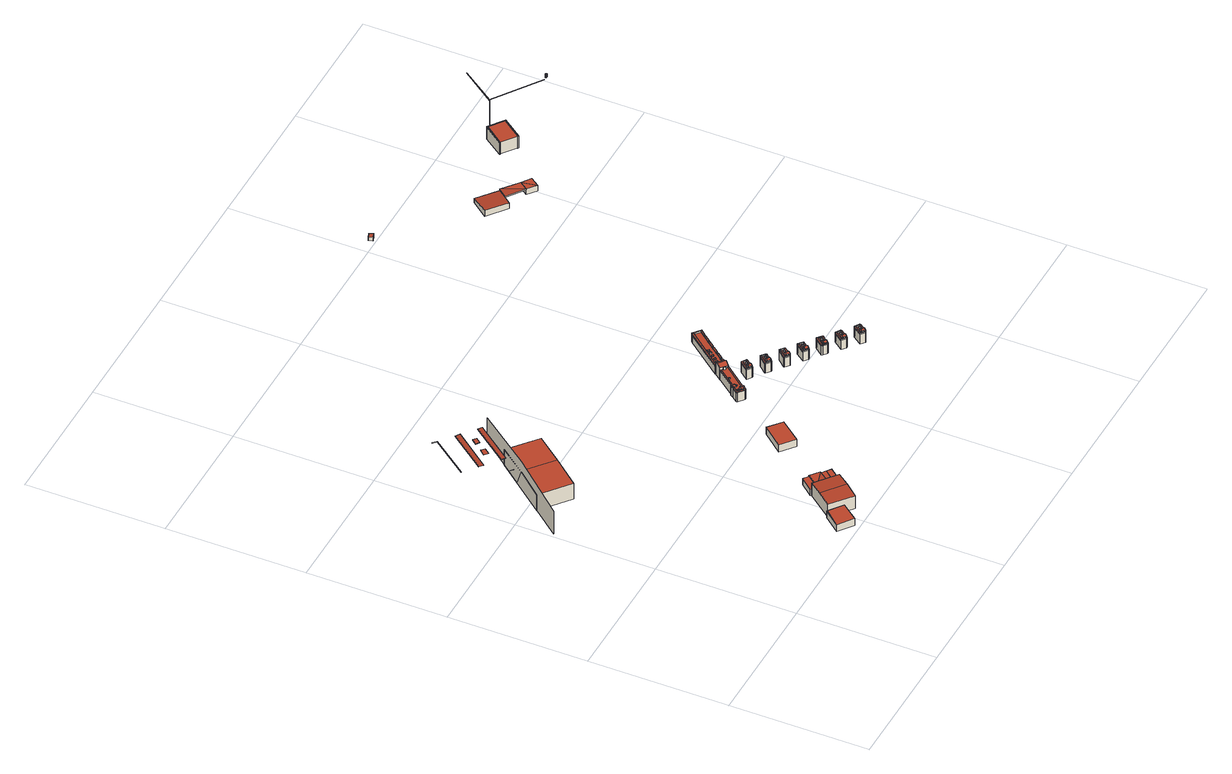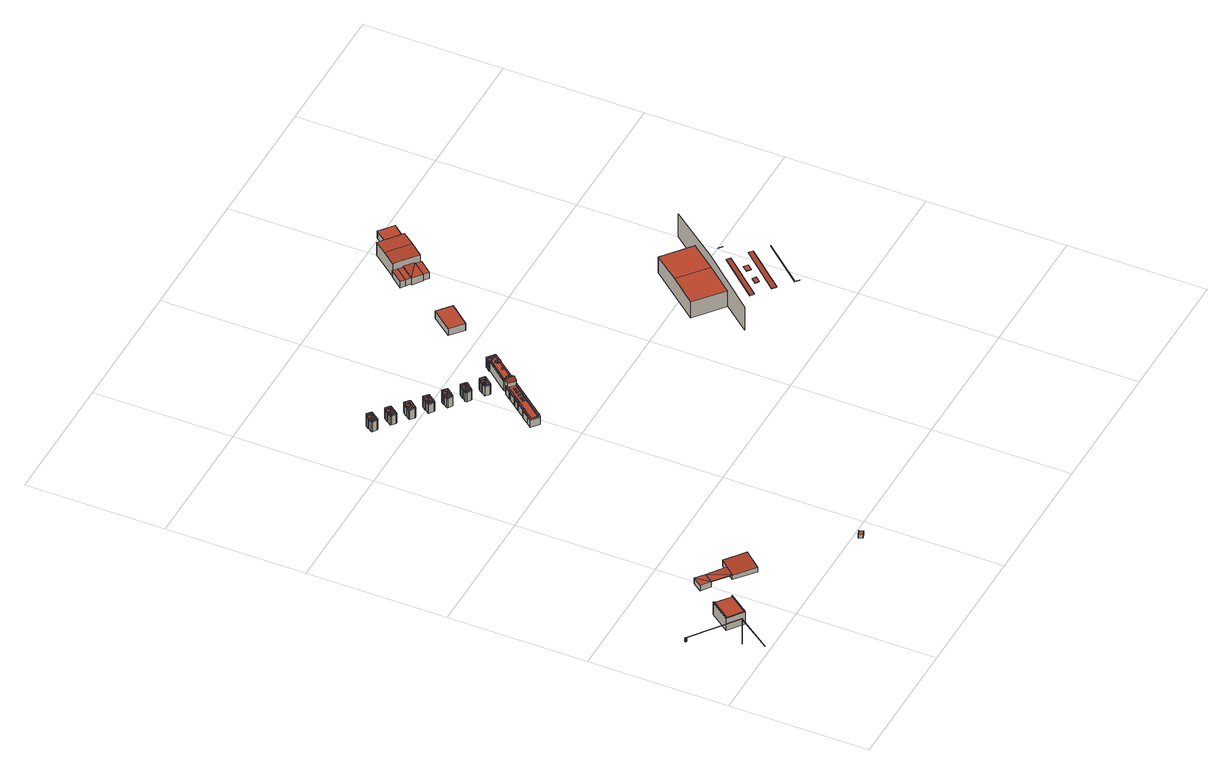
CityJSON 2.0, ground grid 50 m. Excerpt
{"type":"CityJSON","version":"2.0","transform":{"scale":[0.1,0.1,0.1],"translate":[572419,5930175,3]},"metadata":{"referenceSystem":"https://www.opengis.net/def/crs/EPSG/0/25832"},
"CityObjects":{
"building1":{"type":"Building","attributes":{"Grundfläche 2D":"13745.719091","Grundhöhe NN":"4.508"},"children":["building1-1","building1-2"],"geometry":[{"type":"MultiSurface","lod":"3","boundaries":[[[0,1,2,3]],[[4,5,6,7]],[[8,9,10,11]],[[12,13,14,15]],[[16,17,18,19,20]],[[13,12,21,22]],[[22,21,23,24]],[[7,25,26,4]],[[11,27,28,8]],[[25,7,6,29]],[[29,6,5,30]],[[24,14,13,22]],[[30,26,25,29]]],"semantics":{"surfaces":[{"type":"WallSurface"},{"type":"RoofSurface"}],"values":[0,0,0,0,0,1,0,0,0,1,0,0,0]}}]},
"building1-1":{"type":"BuildingInstallation","parents":["building1"],"geometry":[{"type":"MultiSurface","lod":"3","boundaries":[[[31,32,33,34]],[[34,33,35,36]],[[36,37,31,34]],[[32,31,37,38]],[[38,35,33,32]]],"semantics":{"surfaces":[{"type":"RoofSurface"},{"type":"WallSurface"}],"values":[0,1,1,1,1]}}]},
"building1-2":{"type":"BuildingInstallation","parents":["building1"],"geometry":[{"type":"MultiSurface","lod":"3","boundaries":[[[39,40,41,42]],[[42,41,43,44]],[[39,42,44,45]],[[40,39,45,46]],[[41,40,46,43]]],"semantics":{"surfaces":[{"type":"RoofSurface"},{"type":"WallSurface"}],"values":[0,1,1,1,1]}}]},
"building2":{"type":"Building","attributes":{"Grundfläche 2D":"47.574713","Grundhöhe NN":"5.977"},"geometry":[{"type":"Solid","lod":"3","boundaries":[[[[47,48,49,50]],[[47,50,51]],[[52,53,54,51,50,49]],[[54,55,47,51]],[[55,56,48,47]],[[56,52,49,48]],[[54,53,52,56,55]]]],"semantics":{"surfaces":[{"type":"RoofSurface"},{"type":"WallSurface"},{"type":"GroundSurface"}],"values":[[0,0,1,1,1,1,2]]}}]},
"building3":{"type":"Building","attributes":{"Grundfläche 2D":"317.733979","Grundhöhe NN":"4.163"},"geometry":[{"type":"Solid","lod":"3","boundaries":[[[[57,58,59,60]],[[58,61,62,59]],[[61,58,57,63,64]],[[62,61,64,65]],[[60,59,62,65,66]],[[57,60,66,63]],[[64,63,66,65]]]],"semantics":{"surfaces":[{"type":"RoofSurface"},{"type":"WallSurface"},{"type":"GroundSurface"}],"values":[[0,0,1,1,1,1,2]]}}]},
"building4":{"type":"Building","attributes":{"Grundfläche 2D":"114.219363","Grundhöhe NN":"5.993"},"geometry":[{"type":"Solid","lod":"3","boundaries":[[[[67,68,69,70]],[[70,69,71,72,73]],[[68,67,53,74]],[[71,69,68,74,75]],[[76,73,72,71,75,77]],[[53,67,70,73,76]],[[77,75,74,53,76]]]],"semantics":{"surfaces":[{"type":"RoofSurface"},{"type":"WallSurface"},{"type":"GroundSurface"}],"values":[[0,0,1,1,1,1,2]]}}]},
"building5":{"type":"Building","attributes":{"Grundfläche 2D":"14.236653","Grundhöhe NN":"5.958"},"geometry":[{"type":"Solid","lod":"3","boundaries":[[[[78,79,80,81,82,83]],[[84,85,81,80]],[[85,86,82,81]],[[86,87,83,82]],[[87,88,78,83]],[[88,89,79,78]],[[89,84,80,79]],[[87,86,85,84,89,88]]]],"semantics":{"surfaces":[{"type":"RoofSurface"},{"type":"WallSurface"},{"type":"GroundSurface"}],"values":[[0,1,1,1,1,1,1,2]]}}]},
"building6":{"type":"Building","attributes":{"Grundfläche 2D":"26.555685","Grundhöhe NN":"5.959"},"geometry":[{"type":"Solid","lod":"3","boundaries":[[[[90,91,92]],[[93,94,95,91,90]],[[84,96,92,91]],[[96,97,98,93,90,92]],[[98,99,94,93]],[[94,99,85,84,91,95]],[[98,97,96,84,85,99]]]],"semantics":{"surfaces":[{"type":"RoofSurface"},{"type":"WallSurface"},{"type":"GroundSurface"}],"values":[[0,0,1,1,1,1,2]]}}]},
"building7":{"type":"Building","attributes":{"Grundfläche 2D":"11.527315","Grundhöhe NN":"5.986"},"geometry":[{"type":"Solid","lod":"3","boundaries":[[[[100,101,102,103]],[[96,77,100,103]],[[97,96,103,102]],[[77,104,101,100]],[[104,97,102,101]],[[104,77,96,97]]]],"semantics":{"surfaces":[{"type":"RoofSurface"},{"type":"WallSurface"},{"type":"GroundSurface"}],"values":[[0,1,1,1,1,2]]}}]},
"building8":{"type":"Building","attributes":{"Grundfläche 2D":"12.149323","Grundhöhe NN":"5.993"},"geometry":[{"type":"Solid","lod":"3","boundaries":[[[[105,101,100,106,107]],[[77,75,106,100]],[[75,108,107,106]],[[108,109,105,107]],[[109,104,101,105]],[[104,77,100,101]],[[77,104,109,108,75]]]],"semantics":{"surfaces":[{"type":"RoofSurface"},{"type":"WallSurface"},{"type":"GroundSurface"}],"values":[[0,1,1,1,1,1,2]]}}]},
"building9":{"type":"Building","attributes":{"Grundfläche 2D":"60.147568","Grundhöhe NN":"5.757"},"geometry":[{"type":"Solid","lod":"3","boundaries":[[[[110,111,112,113]],[[114,115,113,112]],[[115,116,110,113]],[[116,117,111,110]],[[117,114,112,111]],[[117,116,115,114]]]],"semantics":{"surfaces":[{"type":"RoofSurface"},{"type":"WallSurface"},{"type":"GroundSurface"}],"values":[[0,1,1,1,1,2]]}}]},
"building10":{"type":"Building","attributes":{"Grundfläche 2D":"9.698623","Grundhöhe NN":"5.447"},"children":["building10-1","building10-2","building10-3"],"geometry":[{"type":"MultiSurface","lod":"3","boundaries":[[[118,119,120,121,122,123,124,125,126,127,128,129,128,130]],[[121,120,131,132]],[[122,121,132,133]],[[123,122,133,134]],[[124,123,134,135]],[[125,124,135,136]],[[126,125,136,137]],[[127,126,137,138]],[[128,127,138,139]],[[129,128,139,140]],[[130,128,139,141]],[[118,130,141,142]],[[119,118,142,143]],[[120,119,143,131]],[[135,134,133,132,131,143,142,141,139,140,139,138,137,136]]],"semantics":{"surfaces":[{"type":"RoofSurface"},{"type":"WallSurface"},{"type":"GroundSurface"}],"values":[0,1,1,1,1,1,1,1,1,1,1,1,1,1,2]}}]},
"building10-1":{"type":"BuildingInstallation","parents":["building10"],"geometry":[{"type":"MultiSurface","lod":"3","boundaries":[[[144,145,146,147,148]],[[147,146,149,150,151,148]],[[152,153,154,155,148,151,150]],[[156,154,153]],[[157,158,159,145,144,148,155,154]],[[160,161,145,159]],[[161,162,146,145]],[[163,150,149,146,162,164]],[[163,165,152,150]],[[126,127,156,153]],[[156,127,128,157,154]],[[128,129,166,157]],[[128,130,158,157]]],"semantics":{"surfaces":[{"type":"RoofSurface"},{"type":"WallSurface"}],"values":[0,0,0,0,0,1,1,1,1,1,1,1,1]}}]},
"building10-2":{"type":"BuildingInstallation","parents":["building10"],"geometry":[{"type":"MultiSurface","lod":"3","boundaries":[[[167,168,169,170]],[[171,172,170,169]],[[167,170,172,173]],[[168,167,173,174]],[[174,171,169,168]]],"semantics":{"surfaces":[{"type":"RoofSurface"},{"type":"WallSurface"}],"values":[0,1,1,1,1]}}]},
"building10-3":{"type":"BuildingInstallation","parents":["building10"],"geometry":[{"type":"MultiSurface","lod":"3","boundaries":[[[175,176,177,178,179,180,181,153,152,182,183,184,185,159,158,186]],[[123,124,180,179]],[[124,125,181,180]],[[125,126,153,181]],[[182,152,165,187]],[[188,183,182,187]],[[188,189,184,183]],[[190,185,184,189]],[[190,160,159,185]],[[130,118,186,158]],[[118,119,175,186]],[[119,120,176,175]],[[120,121,177,176]],[[121,122,178,177]],[[122,123,179,178]]],"semantics":{"surfaces":[{"type":"RoofSurface"},{"type":"WallSurface"}],"values":[0,1,1,1,1,1,1,1,1,1,1,1,1,1,1]}}]},
"building11":{"type":"Building","attributes":{"Grundfläche 2D":"112.270260","Grundhöhe NN":"5.356"},"children":["building11-1","building11-2","building11-3","building11-4","building11-5","building11-6","building11-7","building11-8","building11-9","building11-10","building11-11","building11-12","building11-13","building11-14","building11-15","building11-16","building11-17","building11-18","building11-19","building11-20","building11-21","building11-22","building11-23","building11-24","building11-25"],"geometry":[{"type":"Solid","lod":"3","boundaries":[[[[191,192,193,194,195,196,197,198,199,200,201,202,203,204,205,206,207,208,209]],[[210,211,212,213,214,215,216,217,218,219,220,221,222,223,224,225,226,227,228,229,230,231,232,233,234,235,236,237,238,239]],[[240,241,242,243,244,245]],[[246,241,240,247,248,249]],[[193,192,250,251,219,218,252,247,240,245,253]],[[254,249,248,247,252,218,217,216]],[[249,254,216,215,255,256,242,241,246]],[[194,193,253,245,244,243,242,256,257,196,195]],[[197,196,257,258]],[[198,197,258,259]],[[260,200,199,198,259,261]],[[201,200,260,262]],[[202,201,262,263]],[[203,202,263,264]],[[204,203,264,265]],[[205,204,265,266]],[[267,207,206,205,266,268]],[[208,207,267,269]],[[209,208,269,270]],[[192,191,271,250]],[[191,209,270,271]],[[220,219,251,272]],[[221,220,272,273]],[[222,221,273,274]],[[223,222,274,275]],[[224,223,275,276]],[[225,224,276,277]],[[226,225,277,278]],[[227,226,278,279]],[[228,227,279,280]],[[229,228,280,281]],[[230,229,281,282]],[[231,230,282,283]],[[232,231,283,284]],[[233,232,284,285]],[[234,233,285,286]],[[235,234,286,287]],[[288,237,236,235,287,289]],[[238,237,288,290]],[[239,238,290,291]],[[210,239,291,292]],[[293,211,210,292]],[[294,295,214,213,212,211,293,296]],[[215,214,295,255]],[[263,262,260,261,259,258,257,256,255,295,294,296,293,292,291,290,288,289,287,286,285,284,283,282,281,280,279,278,277,276,275,274,273,272,251,250,271,270,269,267,268,266,265,264]]]],"semantics":{"surfaces":[{"type":"RoofSurface"},{"type":"WallSurface"},{"type":"GroundSurface"}],"values":[[0,0,0,0,1,1,1,1,1,1,1,1,1,1,1,1,1,1,1,1,1,1,1,1,1,1,1,1,1,1,1,1,1,1,1,1,1,1,1,1,1,1,1,1,2]]}}]},
"building11-1":{"type":"BuildingInstallation","parents":["building11"],"geometry":[{"type":"MultiSurface","lod":"3","boundaries":[[[297,298,299,300]],[[300,299,301,302]],[[302,303,297,300]],[[303,304,298,297]],[[299,298,304,301]]],"semantics":{"surfaces":[{"type":"RoofSurface"},{"type":"WallSurface"}],"values":[0,1,1,1,1]}}]},
"building11-2":{"type":"BuildingInstallation","parents":["building11"],"geometry":[{"type":"MultiSurface","lod":"3","boundaries":[[[305,306,307,308,309]],[[310,311,312,309,308,307]],[[313,314,315,309,312,311]],[[316,317,315,314]],[[318,306,305,315,317,319,320,321]],[[319,322,323,320]],[[309,315,305]],[[324,325,326,306,318,321]],[[326,327,307,306]],[[307,327,328,311,310]],[[328,329,330,314,313,311]],[[316,205,206,207,322,319,317]],[[207,208,323,322]],[[208,209,320,323]]],"semantics":{"surfaces":[{"type":"RoofSurface"},{"type":"WallSurface"}],"values":[0,0,0,0,0,0,0,1,1,1,1,1,1,1]}}]},
"building11-3":{"type":"BuildingInstallation","parents":["building11"],"geometry":[{"type":"MultiSurface","lod":"3","boundaries":[[[331,332,333,334,335,336,337,338,339,316,314]],[[200,201,336,335]],[[201,202,337,336]],[[202,203,338,337]],[[203,204,339,338]],[[316,339,204,205]],[[330,340,331,314]],[[340,341,332,331]],[[342,334,333,332,341,343]]],"semantics":{"surfaces":[{"type":"RoofSurface"},{"type":"WallSurface"}],"values":[0,1,1,1,1,1,1,1,1]}}]},
"building11-4":{"type":"BuildingInstallation","parents":["building11"],"geometry":[{"type":"MultiSurface","lod":"3","boundaries":[[[334,344,335]],[[344,334,345,346,347,348]],[[347,346,349,350,348]],[[350,349,351,352,348]],[[353,352,351]],[[353,354,344,352]],[[355,344,354]],[[352,344,348]],[[342,356,357,346,345,334]],[[357,358,349,346]],[[358,359,351,349]],[[359,360,353,351]],[[197,198,355,354]],[[198,199,200,335,344,355]]],"semantics":{"surfaces":[{"type":"RoofSurface"},{"type":"WallSurface"}],"values":[0,0,0,0,0,0,0,0,1,1,1,1,1,1]}}]},
"building11-5":{"type":"BuildingInstallation","parents":["building11"],"geometry":[{"type":"MultiSurface","lod":"3","boundaries":[[[361,362,363,364]],[[365,366,364,363]],[[361,364,366,367]],[[362,361,367,368]],[[368,365,363,362]]],"semantics":{"surfaces":[{"type":"RoofSurface"},{"type":"WallSurface"}],"values":[0,1,1,1,1]}}]},
"building11-6":{"type":"BuildingInstallation","parents":["building11"],"geometry":[{"type":"MultiSurface","lod":"3","boundaries":[[[320,369,370,253,371,321]],[[193,253,370,192]],[[194,371,253,193]],[[321,371,194,324]],[[209,191,369,320]],[[191,192,370,369]]],"semantics":{"surfaces":[{"type":"RoofSurface"},{"type":"WallSurface"}],"values":[0,1,1,1,1,1]}}]},
"building11-7":{"type":"BuildingInstallation","parents":["building11"],"geometry":[{"type":"MultiSurface","lod":"3","boundaries":[[[372,354,353,373]],[[196,197,354,372]],[[195,373,353,360]],[[196,372,373,195]]],"semantics":{"surfaces":[{"type":"RoofSurface"},{"type":"WallSurface"}],"values":[0,1,1,1]}}]},
"building11-8":{"type":"BuildingInstallation","parents":["building11"],"geometry":[{"type":"MultiSurface","lod":"3","boundaries":[[[374,375,376,377]],[[378,379,377,376]],[[374,377,379,380]],[[380,381,375,374]],[[376,375,381,378]]],"semantics":{"surfaces":[{"type":"RoofSurface"},{"type":"WallSurface"}],"values":[0,1,1,1,1]}}]},
"building11-9":{"type":"BuildingInstallation","parents":["building11"],"geometry":[{"type":"MultiSurface","lod":"3","boundaries":[[[382,383,384,385]],[[384,383,386,387]],[[233,234,382,385]]],"semantics":{"surfaces":[{"type":"RoofSurface"},{"type":"WallSurface"}],"values":[0,1,1]}}]},
"building11-10":{"type":"BuildingInstallation","parents":["building11"],"geometry":[{"type":"MultiSurface","lod":"3","boundaries":[[[388,389,390,391]],[[389,388,392,393]],[[390,389,393,394]],[[391,390,394,395]],[[388,391,395,392]]],"semantics":{"surfaces":[{"type":"RoofSurface"},{"type":"WallSurface"}],"values":[0,1,1,1,1]}}]},
"building11-11":{"type":"BuildingInstallation","parents":["building11"],"geometry":[{"type":"MultiSurface","lod":"3","boundaries":[[[396,397,398,399,400]],[[401,402,398,397]],[[403,398,402]],[[399,398,403,404,232]],[[232,233,400,399]],[[385,400,233]],[[385,384,387,396,400]],[[397,396,387,401]]],"semantics":{"surfaces":[{"type":"RoofSurface"},{"type":"WallSurface"}],"values":[0,1,1,1,1,1,1,1]}}]},
"building11-12":{"type":"BuildingInstallation","parents":["building11"],"geometry":[{"type":"MultiSurface","lod":"3","boundaries":[[[405,406,407,408,409,410]],[[383,406,386]],[[383,382,407,406]],[[407,382,234]],[[234,235,408,407]],[[236,411,409,408,235]],[[411,412,413,405,410,409]],[[405,413,414]],[[406,405,414,386]]],"semantics":{"surfaces":[{"type":"RoofSurface"},{"type":"WallSurface"}],"values":[0,1,1,1,1,1,1,1,1]}}]},
"building11-13":{"type":"BuildingInstallation","parents":["building11"],"geometry":[{"type":"MultiSurface","lod":"3","boundaries":[[[415,416,417,418,419,420,421,422]],[[423,424,419,418,425]],[[424,426,420,419]],[[420,426,228]],[[228,229,421,420]],[[229,230,422,421]],[[231,427,415,422,230]],[[427,428,429,430,417,416,415]],[[418,417,430,425]]],"semantics":{"surfaces":[{"type":"RoofSurface"},{"type":"WallSurface"}],"values":[0,1,1,1,1,1,1,1,1]}}]},
"building11-14":{"type":"BuildingInstallation","parents":["building11"],"geometry":[{"type":"MultiSurface","lod":"3","boundaries":[[[431,432,433,434]],[[435,436,433]],[[432,435,433]],[[223,224,431,434]]],"semantics":{"surfaces":[{"type":"RoofSurface"},{"type":"WallSurface"}],"values":[0,1,1,1]}}]},
"building11-15":{"type":"BuildingInstallation","parents":["building11"],"geometry":[{"type":"MultiSurface","lod":"3","boundaries":[[[437,438,439,440,441,442,252,443]],[[219,443,252,218]],[[252,442,444,218]],[[219,220,437,443]],[[220,221,438,437]],[[221,222,439,438]],[[223,434,440,439,222]],[[434,433,441,440]],[[441,433,436]],[[436,444,442,441]]],"semantics":{"surfaces":[{"type":"RoofSurface"},{"type":"WallSurface"}],"values":[0,1,1,1,1,1,1,1,1,1]}}]},
"building11-16":{"type":"BuildingInstallation","parents":["building11"],"geometry":[{"type":"MultiSurface","lod":"3","boundaries":[[[445,446,426,424]],[[445,424,423,447]],[[426,446,227,228]]],"semantics":{"surfaces":[{"type":"RoofSurface"},{"type":"WallSurface"}],"values":[0,1,1]}}]},
"building11-17":{"type":"BuildingInstallation","parents":["building11"],"geometry":[{"type":"MultiSurface","lod":"3","boundaries":[[[448,449,450,451,452,254,453,454,455]],[[453,217,456,457,454]],[[457,458,210,211,448,455,454]],[[211,212,213,214,451,450,449,448]],[[214,215,452,451]],[[217,453,254,216]],[[216,254,452,215]]],"semantics":{"surfaces":[{"type":"RoofSurface"},{"type":"WallSurface"}],"values":[0,1,1,1,1,1,1]}}]},
"building11-18":{"type":"BuildingInstallation","parents":["building11"],"geometry":[{"type":"MultiSurface","lod":"3","boundaries":[[[459,460,461,462,458,457,463,464]],[[465,466,460,459]],[[460,466,237]],[[237,238,461,460]],[[238,239,462,461]],[[239,210,458,462]],[[456,467,463,457]],[[464,463,467,468]],[[469,465,459,464,468]]],"semantics":{"surfaces":[{"type":"RoofSurface"},{"type":"WallSurface"}],"values":[0,1,1,1,1,1,1,1,1]}}]},
"building11-19":{"type":"BuildingInstallation","parents":["building11"],"geometry":[{"type":"MultiSurface","lod":"3","boundaries":[[[470,471,472,473]],[[474,475,473,472]],[[470,473,475,476]],[[476,477,471,470]],[[472,471,477,474]]],"semantics":{"surfaces":[{"type":"RoofSurface"},{"type":"WallSurface"}],"values":[0,1,1,1,1]}}]},
"building11-20":{"type":"BuildingInstallation","parents":["building11"],"geometry":[{"type":"MultiSurface","lod":"3","boundaries":[[[478,479,480,481]],[[481,480,482,483]],[[478,481,483,484]],[[479,478,484,485]],[[480,479,485,482]]],"semantics":{"surfaces":[{"type":"RoofSurface"},{"type":"WallSurface"}],"values":[0,1,1,1,1]}}]},
"building11-21":{"type":"BuildingInstallation","parents":["building11"],"geometry":[{"type":"MultiSurface","lod":"3","boundaries":[[[486,487,488,489]],[[489,488,490,491]],[[491,492,486,489]],[[492,493,487,486]],[[488,487,493,490]]],"semantics":{"surfaces":[{"type":"RoofSurface"},{"type":"WallSurface"}],"values":[0,1,1,1,1]}}]},
"building11-22":{"type":"BuildingInstallation","parents":["building11"],"geometry":[{"type":"MultiSurface","lod":"3","boundaries":[[[404,403,428,427]],[[402,429,428,403]],[[231,232,404,427]]],"semantics":{"surfaces":[{"type":"RoofSurface"},{"type":"WallSurface"}],"values":[0,1,1]}}]},
"building11-23":{"type":"BuildingInstallation","parents":["building11"],"geometry":[{"type":"MultiSurface","lod":"3","boundaries":[[[411,466,465,413,412]],[[413,465,469,414]],[[236,237,466,411]]],"semantics":{"surfaces":[{"type":"RoofSurface"},{"type":"WallSurface"}],"values":[0,1,1]}}]},
"building11-24":{"type":"BuildingInstallation","parents":["building11"],"geometry":[{"type":"MultiSurface","lod":"3","boundaries":[[[494,495,496,497,498,499,500]],[[501,435,432,431,497,496,495]],[[225,498,497,431,224]],[[225,226,499,498]],[[494,500,499,226,227,446,445]],[[494,445,447]],[[495,494,447,501]]],"semantics":{"surfaces":[{"type":"RoofSurface"},{"type":"WallSurface"}],"values":[0,1,1,1,1,1,1]}}]},
"building11-25":{"type":"BuildingInstallation","parents":["building11"],"geometry":[{"type":"MultiSurface","lod":"3","boundaries":[[[502,503,504,505]],[[505,504,506,507]],[[502,505,507,508]],[[503,502,508,509]],[[504,503,509,506]]],"semantics":{"surfaces":[{"type":"RoofSurface"},{"type":"WallSurface"}],"values":[0,1,1,1,1]}}]},
"building12":{"type":"Building","attributes":{"Grundfläche 2D":"9.698799","Grundhöhe NN":"5.484"},"children":["building12-1","building12-2","building12-3"],"geometry":[{"type":"Solid","lod":"3","boundaries":[[[[510,511,512,513,514,515,516,517,518,519,520,521,522]],[[513,512,523,524]],[[514,513,524,525]],[[515,514,525,526]],[[516,515,526,527]],[[517,516,527,528]],[[518,517,528,529]],[[519,518,529,530]],[[531,521,520,519,530,532]],[[522,521,531,533]],[[510,522,533,534]],[[511,510,534,535]],[[512,511,535,523]],[[527,526,525,524,523,535,534,533,531,532,530,529,528]]]],"semantics":{"surfaces":[{"type":"RoofSurface"},{"type":"WallSurface"},{"type":"GroundSurface"}],"values":[[0,1,1,1,1,1,1,1,1,1,1,1,1,2]]}}]},
"building12-1":{"type":"BuildingInstallation","parents":["building12"],"geometry":[{"type":"MultiSurface","lod":"3","boundaries":[[[536,537,538,539,540]],[[539,538,541,542,543,540]],[[544,545,546,547,540,543,542]],[[548,546,545]],[[549,550,551,552,537,536,540,547,546]],[[553,554,555,537,552,551]],[[555,556,538,537]],[[557,542,541,538,556,558]],[[557,559,544,542]],[[518,519,548,545]],[[519,520,521,549,546,548]],[[521,522,550,549]]],"semantics":{"surfaces":[{"type":"RoofSurface"},{"type":"WallSurface"}],"values":[0,0,0,0,0,1,1,1,1,1,1,1]}}]},
"building12-2":{"type":"BuildingInstallation","parents":["building12"],"geometry":[{"type":"MultiSurface","lod":"3","boundaries":[[[560,561,562,563]],[[564,565,563,562]],[[560,563,565,566]],[[561,560,566,567]],[[567,564,562,561]]],"semantics":{"surfaces":[{"type":"RoofSurface"},{"type":"WallSurface"}],"values":[0,1,1,1,1]}}]},
"building12-3":{"type":"BuildingInstallation","parents":["building12"],"geometry":[{"type":"MultiSurface","lod":"3","boundaries":[[[568,569,570,571,572,573,574,545,544,575,576,577,578,579,580,551,550,581]],[[515,516,573,572]],[[516,517,574,573]],[[517,518,545,574]],[[575,544,559,582]],[[583,576,575,582]],[[583,584,585,578,577,576]],[[586,579,578,585]],[[553,551,580,579,586,587]],[[522,510,581,550]],[[510,511,568,581]],[[511,512,569,568]],[[512,513,570,569]],[[513,514,571,570]],[[514,515,572,571]]],"semantics":{"surfaces":[{"type":"RoofSurface"},{"type":"WallSurface"}],"values":[0,1,1,1,1,1,1,1,1,1,1,1,1,1,1]}}]},
"building13":{"type":"Building","attributes":{"Grundfläche 2D":"9.699618","Grundhöhe NN":"5.515"},"children":["building13-1","building13-2","building13-3"],"geometry":[{"type":"Solid","lod":"3","boundaries":[[[[588,589,590,591,592,593,594,595,596,597,598,599]],[[591,590,600,601]],[[592,591,601,602]],[[593,592,602,603]],[[594,593,603,604]],[[595,594,604,605]],[[596,595,605,606]],[[597,596,606,607]],[[598,597,607,608]],[[599,598,608,609]],[[588,599,609,610]],[[589,588,610,611]],[[590,589,611,600]],[[604,603,602,601,600,611,610,609,608,607,606,605]]]],"semantics":{"surfaces":[{"type":"RoofSurface"},{"type":"WallSurface"},{"type":"GroundSurface"}],"values":[[0,1,1,1,1,1,1,1,1,1,1,1,1,2]]}}]},
"building13-1":{"type":"BuildingInstallation","parents":["building13"],"geometry":[{"type":"MultiSurface","lod":"3","boundaries":[[[612,613,614,615,616,617]],[[618,619,620,617,616,615]],[[621,622,623,624,617,620,619]],[[625,623,622]],[[626,627,628,613,612,617,624,623]],[[629,630,613,628]],[[630,631,632,615,614,613]],[[633,619,618,615,632,634]],[[633,635,621,619]],[[596,597,625,622]],[[625,597,598,626,623]],[[598,599,627,626]]],"semantics":{"surfaces":[{"type":"RoofSurface"},{"type":"WallSurface"}],"values":[0,0,0,0,0,1,1,1,1,1,1,1]}}]},
"building13-2":{"type":"BuildingInstallation","parents":["building13"],"geometry":[{"type":"MultiSurface","lod":"3","boundaries":[[[636,637,638,639,640,641,642,622,621,643,644,645,646,628,627,647]],[[593,594,641,640]],[[594,595,642,641]],[[595,596,622,642]],[[643,621,635,648]],[[649,644,643,648]],[[649,650,645,644]],[[651,646,645,650]],[[651,629,628,646]],[[599,588,647,627]],[[588,589,636,647]],[[589,590,637,636]],[[590,591,638,637]],[[591,592,639,638]],[[592,593,640,639]]],"semantics":{"surfaces":[{"type":"RoofSurface"},{"type":"WallSurface"}],"values":[0,1,1,1,1,1,1,1,1,1,1,1,1,1,1]}}]},
"building13-3":{"type":"BuildingInstallation","parents":["building13"],"geometry":[{"type":"MultiSurface","lod":"3","boundaries":[[[652,653,654,655]],[[656,657,655,654]],[[652,655,657,658]],[[653,652,658,659]],[[659,656,654,653]]],"semantics":{"surfaces":[{"type":"RoofSurface"},{"type":"WallSurface"}],"values":[0,1,1,1,1]}}]},
"building14":{"type":"Building","attributes":{"Grundfläche 2D":"9.698663","Grundhöhe NN":"5.591"},"children":["building14-1","building14-2","building14-3"],"geometry":[{"type":"Solid","lod":"3","boundaries":[[[[660,661,662,663,664,665,666,667,668,669,670,671,672]],[[662,661,673,674]],[[663,662,674,675]],[[664,663,675,676]],[[665,664,676,677]],[[666,665,677,678]],[[667,666,678,679]],[[668,667,679,680]],[[669,668,680,681]],[[670,669,681,682]],[[683,672,671,670,682,684]],[[660,672,683,685]],[[661,660,685,673]],[[677,676,675,674,673,685,683,684,682,681,680,679,678]]]],"semantics":{"surfaces":[{"type":"RoofSurface"},{"type":"WallSurface"},{"type":"GroundSurface"}],"values":[[0,1,1,1,1,1,1,1,1,1,1,1,1,2]]}}]},
"building14-1":{"type":"BuildingInstallation","parents":["building14"],"geometry":[{"type":"MultiSurface","lod":"3","boundaries":[[[686,687,688,689,690,691,692,693,694,695,696,697,698,699,700,701,702,703,704]],[[664,665,692,691]],[[665,666,693,692]],[[666,667,694,693]],[[696,695,705,706]],[[707,697,696,706]],[[707,708,709,699,698,697]],[[710,700,699,709]],[[711,702,701,700,710,712]],[[670,671,672,686,704,703]],[[672,660,687,686]],[[660,661,688,687]],[[661,662,689,688]],[[662,663,690,689]],[[663,664,691,690]]],"semantics":{"surfaces":[{"type":"RoofSurface"},{"type":"WallSurface"}],"values":[0,1,1,1,1,1,1,1,1,1,1,1,1,1,1]}}]},
"building14-2":{"type":"BuildingInstallation","parents":["building14"],"geometry":[{"type":"MultiSurface","lod":"3","boundaries":[[[713,714,715,716,717,718]],[[717,716,719,720,718]],[[721,695,694,722,723,718,720,719]],[[724,722,694]],[[725,722,724]],[[726,703,702,727,714,713,718,723,722,725]],[[711,728,729,714,727,702]],[[714,729,730,716,715]],[[731,719,716,730]],[[731,732,705,695,721,719]],[[667,668,724,694]],[[724,668,669,726,725]],[[669,670,703,726]]],"semantics":{"surfaces":[{"type":"RoofSurface"},{"type":"WallSurface"}],"values":[0,0,0,0,0,0,1,1,1,1,1,1,1]}}]},
"building14-3":{"type":"BuildingInstallation","parents":["building14"],"geometry":[{"type":"MultiSurface","lod":"3","boundaries":[[[733,734,735,736]],[[737,738,736,735]],[[733,736,738,739]],[[734,733,739,740]],[[740,737,735,734]]],"semantics":{"surfaces":[{"type":"RoofSurface"},{"type":"WallSurface"}],"values":[0,1,1,1,1]}}]},
"building15":{"type":"Building","attributes":{"Grundfläche 2D":"9.700632","Grundhöhe NN":"5.623"},"children":["building15-1","building15-2","building15-3"],"geometry":[{"type":"Solid","lod":"3","boundaries":[[[[741,742,743,744,745,746,747,748,749,750,751,752]],[[744,743,753,754]],[[745,744,754,755]],[[746,745,755,756]],[[747,746,756,757]],[[748,747,757,758]],[[749,748,758,759]],[[750,749,759,760]],[[751,750,760,761]],[[752,751,761,762]],[[741,752,762,763]],[[742,741,763,764]],[[743,742,764,753]],[[757,756,755,754,753,764,763,762,761,760,759,758]]]],"semantics":{"surfaces":[{"type":"RoofSurface"},{"type":"WallSurface"},{"type":"GroundSurface"}],"values":[[0,1,1,1,1,1,1,1,1,1,1,1,1,2]]}}]},
"building15-1":{"type":"BuildingInstallation","parents":["building15"],"geometry":[{"type":"MultiSurface","lod":"3","boundaries":[[[765,766,767,768,769,770]],[[767,766,771,772,773,768]],[[774,775,776,777,778,768,773,772]],[[779,777,776]],[[780,781,782,783,770,769,768,778,777]],[[784,785,786,770,783,782]],[[786,787,788,766,765,770]],[[789,772,771,766,788,790]],[[789,791,792,775,774,772]],[[749,750,779,776]],[[779,750,751,780,777]],[[751,752,781,780]]],"semantics":{"surfaces":[{"type":"RoofSurface"},{"type":"WallSurface"}],"values":[0,0,0,0,0,1,1,1,1,1,1,1]}}]},
"building15-2":{"type":"BuildingInstallation","parents":["building15"],"geometry":[{"type":"MultiSurface","lod":"3","boundaries":[[[793,794,795,796,797,798,799,776,775,800,801,802,803,804,782,781,805]],[[746,747,798,797]],[[747,748,799,798]],[[748,749,776,799]],[[800,775,792,806]],[[807,801,800,806]],[[807,808,809,803,802,801]],[[810,804,803,809]],[[810,784,782,804]],[[752,741,805,781]],[[741,742,793,805]],[[742,743,794,793]],[[743,744,795,794]],[[744,745,796,795]],[[745,746,797,796]]],"semantics":{"surfaces":[{"type":"RoofSurface"},{"type":"WallSurface"}],"values":[0,1,1,1,1,1,1,1,1,1,1,1,1,1,1]}}]},
"building15-3":{"type":"BuildingInstallation","parents":["building15"],"geometry":[{"type":"MultiSurface","lod":"3","boundaries":[[[811,812,813,814]],[[815,816,814,813]],[[811,814,816,817]],[[812,811,817,818]],[[818,815,813,812]]],"semantics":{"surfaces":[{"type":"RoofSurface"},{"type":"WallSurface"}],"values":[0,1,1,1,1]}}]},
"building16":{"type":"Building","attributes":{"Grundfläche 2D":"9.700187","Grundhöhe NN":"5.622"},"children":["building16-1","building16-2","building16-3"],"geometry":[{"type":"Solid","lod":"3","boundaries":[[[[819,820,821,822,823,824,825,826,827,828,829,830]],[[822,821,831,832]],[[823,822,832,833]],[[824,823,833,834]],[[825,824,834,835]],[[826,825,835,836]],[[827,826,836,837]],[[828,827,837,838]],[[829,828,838,839]],[[830,829,839,840]],[[819,830,840,841]],[[820,819,841,842]],[[821,820,842,831]],[[835,834,833,832,831,842,841,840,839,838,837,836]]]],"semantics":{"surfaces":[{"type":"RoofSurface"},{"type":"WallSurface"},{"type":"GroundSurface"}],"values":[[0,1,1,1,1,1,1,1,1,1,1,1,1,2]]}}]},
"building16-1":{"type":"BuildingInstallation","parents":["building16"],"geometry":[{"type":"MultiSurface","lod":"3","boundaries":[[[843,844,845,846,847]],[[848,849,850,847,846,845]],[[851,852,853,854,847,850,849]],[[855,853,852]],[[856,857,858,844,843,847,854,853]],[[859,860,844,858]],[[860,861,845,844]],[[862,849,848,845,861,863]],[[862,864,851,849]],[[827,828,855,852]],[[855,828,829,856,853]],[[829,830,857,856]]],"semantics":{"surfaces":[{"type":"RoofSurface"},{"type":"WallSurface"}],"values":[0,0,0,0,0,1,1,1,1,1,1,1]}}]},
"building16-2":{"type":"BuildingInstallation","parents":["building16"],"geometry":[{"type":"MultiSurface","lod":"3","boundaries":[[[865,866,867,868]],[[865,868,869,870]],[[871,869,868,867]],[[866,865,870,872]],[[872,871,867,866]]],"semantics":{"surfaces":[{"type":"RoofSurface"},{"type":"WallSurface"}],"values":[0,1,1,1,1]}}]},
"building16-3":{"type":"BuildingInstallation","parents":["building16"],"geometry":[{"type":"MultiSurface","lod":"3","boundaries":[[[873,874,875,876,877,878,879,852,851,880,881,882,883,858,857,884]],[[824,825,878,877]],[[825,826,879,878]],[[826,827,852,879]],[[880,851,864,885]],[[886,881,880,885]],[[886,887,882,881]],[[888,883,882,887]],[[888,859,858,883]],[[830,819,884,857]],[[819,820,873,884]],[[820,821,874,873]],[[821,822,875,874]],[[822,823,876,875]],[[823,824,877,876]]],"semantics":{"surfaces":[{"type":"RoofSurface"},{"type":"WallSurface"}],"values":[0,1,1,1,1,1,1,1,1,1,1,1,1,1,1]}}]},
"building17":{"type":"Building","attributes":{"Grundfläche 2D":"9.699095","Grundhöhe NN":"5.318"},"children":["building17-1","building17-2","building17-3"],"geometry":[{"type":"Solid","lod":"3","boundaries":[[[[889,890,891,892,893,894,895,896,897,898,899,900]],[[890,889,901,902]],[[891,890,902,903]],[[892,891,903,904]],[[893,892,904,905]],[[894,893,905,906]],[[895,894,906,907]],[[896,895,907,908]],[[897,896,908,909]],[[898,897,909,910]],[[899,898,910,911]],[[900,899,911,912]],[[889,900,912,901]],[[905,904,903,902,901,912,911,910,909,908,907,906]]]],"semantics":{"surfaces":[{"type":"RoofSurface"},{"type":"WallSurface"},{"type":"GroundSurface"}],"values":[[0,1,1,1,1,1,1,1,1,1,1,1,1,2]]}}]},
"building17-1":{"type":"BuildingInstallation","parents":["building17"],"geometry":[{"type":"MultiSurface","lod":"3","boundaries":[[[913,914,915,916,917,918,919,920,921,922,923,924,925,926,927,928]],[[892,893,918,917]],[[893,894,919,918]],[[894,895,920,919]],[[922,921,929,930]],[[931,923,922,930]],[[931,932,924,923]],[[933,925,924,932]],[[933,934,926,925]],[[898,899,928,927]],[[899,900,913,928]],[[900,889,914,913]],[[889,890,915,914]],[[890,891,916,915]],[[891,892,917,916]]],"semantics":{"surfaces":[{"type":"RoofSurface"},{"type":"WallSurface"}],"values":[0,1,1,1,1,1,1,1,1,1,1,1,1,1,1]}}]},
"building17-2":{"type":"BuildingInstallation","parents":["building17"],"geometry":[{"type":"MultiSurface","lod":"3","boundaries":[[[935,936,937,938]],[[939,940,938,937]],[[935,938,940,941]],[[936,935,941,942]],[[942,939,937,936]]],"semantics":{"surfaces":[{"type":"RoofSurface"},{"type":"WallSurface"}],"values":[0,1,1,1,1]}}]},
"building17-3":{"type":"BuildingInstallation","parents":["building17"],"geometry":[{"type":"MultiSurface","lod":"3","boundaries":[[[943,944,945,946,947,948]],[[945,944,949,950,946]],[[951,921,920,952,953,946,950,949]],[[954,955,952,920]],[[956,927,926,957,948,947,946,953,952,955]],[[934,958,959,948,957,926]],[[948,959,960,944,943]],[[961,949,944,960]],[[961,962,929,921,951,949]],[[895,896,954,920]],[[954,896,897,956,955]],[[897,898,927,956]]],"semantics":{"surfaces":[{"type":"RoofSurface"},{"type":"WallSurface"}],"values":[0,0,0,0,0,1,1,1,1,1,1,1]}}]},
"building18":{"type":"Building","attributes":{"Grundfläche 2D":"3.206580","Grundhöhe NN":"3.641"},"geometry":[{"type":"Solid","lod":"3","boundaries":[[[[963,964,965,966]],[[967,968,966,965]],[[968,969,963,966]],[[969,970,964,963]],[[970,967,965,964]],[[970,969,968,967]]]],"semantics":{"surfaces":[{"type":"RoofSurface"},{"type":"WallSurface"},{"type":"GroundSurface"}],"values":[[0,1,1,1,1,2]]}}]},
"building19":{"type":"Building","attributes":{"Grundfläche 2D":"66.108738","Grundhöhe NN":"3.592"},"children":["building19-1"],"geometry":[{"type":"Solid","lod":"3","boundaries":[[[[971,972,973,974,975]],[[975,974,973,976,977]],[[971,975,977,978]],[[972,971,978,979]],[[973,972,979,976]],[[977,976,979,978]]]],"semantics":{"surfaces":[{"type":"RoofSurface"},{"type":"WallSurface"},{"type":"GroundSurface"}],"values":[[0,1,1,1,1,2]]}}]},
"building19-1":{"type":"BuildingInstallation","parents":["building19"],"geometry":[{"type":"MultiSurface","lod":"3","boundaries":[[[980,981,982]],[[980,982,983]],[[982,981,984,985]],[[982,985,986,983]],[[980,983,986,987]],[[981,980,987,984]],[[987,986,985,984]]],"semantics":{"surfaces":[{"type":"RoofSurface"},{"type":"WallSurface"},{"type":"OuterCeilingSurface"}],"values":[0,0,1,1,1,1,2]}}]},
"building20":{"type":"Building","attributes":{"Grundfläche 2D":"15.934156","Grundhöhe NN":"3.592"},"geometry":[{"type":"Solid","lod":"3","boundaries":[[[[983,982,988]],[[983,988,989]],[[982,985,990,991,988]],[[989,988,991,992]],[[989,992,993,986,983]],[[990,985,982,983,986,993]],[[990,993,992,991]]]],"semantics":{"surfaces":[{"type":"RoofSurface"},{"type":"WallSurface"},{"type":"GroundSurface"}],"values":[[0,0,1,1,1,1,2]]}}]},
"building21":{"type":"Building","attributes":{"Grundfläche 2D":"59.619578","Grundhöhe NN":"6.066"},"children":["building21-1"],"geometry":[{"type":"Solid","lod":"3","boundaries":[[[[994,995,996,997,998,999,1000,1001]],[[1002,1003,1001,1000]],[[1003,1004,994,1001]],[[1004,1005,995,994]],[[1005,1006,996,995]],[[1006,1007,997,996]],[[1007,1008,998,997]],[[1008,1009,999,998]],[[1009,1002,1000,999]],[[1009,1008,1007,1006,1005,1004,1003,1002]]]],"semantics":{"surfaces":[{"type":"RoofSurface"},{"type":"WallSurface"},{"type":"GroundSurface"}],"values":[[0,1,1,1,1,1,1,1,1,2]]}}]},
"building21-1":{"type":"BuildingInstallation","parents":["building21"],"geometry":[{"type":"MultiSurface","lod":"3","boundaries":[[[1010,1011,1012,1013,1014,1015,1016,1017,1018]],[[994,995,1012,1011]],[[995,996,1019,1014,1013,1012]],[[1019,1020,1015,1014]],[[997,998,1016,1015,1020]],[[998,999,1017,1016]],[[999,1000,1018,1017]],[[1000,1001,1010,1018]],[[1001,994,1011,1010]]],"semantics":{"surfaces":[{"type":"RoofSurface"},{"type":"WallSurface"}],"values":[0,1,1,1,1,1,1,1,1]}}]},
"building22":{"type":"Building","attributes":{"Grundfläche 2D":"14176.517365","Grundhöhe NN":"4.677"},"children":["building22-1"],"geometry":[{"type":"MultiSurface","lod":"3","boundaries":[[[1021,1022,1023,1024]],[[1025,1021,1026,1027]],[[1028,1022,1021,1025]],[[1029,1027,1026,1030]]],"semantics":{"surfaces":[{"type":"WallSurface"},{"type":"RoofSurface"}],"values":[0,0,1,1]}}]},
"building22-1":{"type":"BuildingInstallation","parents":["building22"],"geometry":[{"type":"MultiSurface","lod":"3","boundaries":[[[1031,1032,1033,1034,1035,1036,1037,1038,1039,1040,1041,1042,1043,1044,1045,1046,1047,1048,1049,1050]],[[1051,1052,1031,1050]],[[1052,1053,1032,1031]],[[1053,1054,1033,1032]],[[1054,1055,1034,1033]],[[1055,1056,1035,1034]],[[1056,1057,1036,1035]],[[1057,1058,1037,1036]],[[1058,1059,1038,1037]],[[1059,1060,1039,1038]],[[1060,1061,1040,1039]],[[1061,1062,1041,1040]],[[1062,1063,1042,1041]],[[1063,1064,1043,1042]],[[1064,1065,1044,1043]],[[1065,1066,1045,1044]],[[1066,1067,1046,1045]],[[1067,1068,1047,1046]],[[1068,1069,1048,1047]],[[1069,1070,1049,1048]],[[1070,1051,1050,1049]]],"semantics":{"surfaces":[{"type":"RoofSurface"},{"type":"WallSurface"}],"values":[0,1,1,1,1,1,1,1,1,1,1,1,1,1,1,1,1,1,1,1,1]}}]}
},
"vertices":[
[120,1060,125],[107,1071,125],[107,1071,127],[120,1060,127],[146,1118,124],[159,1107,124],[159,1107,126],[146,1118,126],[149,1346,116],[35,1207,126],[35,1207,125],[149,1346,113],[84,1167,126],[198,1306,116],[198,1306,113],[84,1167,125],[328,1254,110],[165,1055,127],[8,864,110],[8,864,15],[328,1254,15],[97,1156,126],[212,1295,116],[97,1156,125],[212,1295,113],[260,1256,116],[260,1256,113],[136,1357,113],[136,1357,116],[273,1246,116],[273,1246,113],
[164,1199,122],[148,1180,122],[161,1170,122],[176,1189,122],[161,1170,121],[176,1189,120],[164,1199,120],[148,1180,121],
[188,1228,119],[199,1219,119],[214,1237,119],[202,1246,119],[214,1237,116],[202,1246,116],[188,1228,117],[199,1219,117],
[395,45,57],[446,7,59],[492,65,59],[445,102,57],[443,104,57],[492,65,30],[445,102,30],[443,104,30],[395,45,30],[446,7,30],
[246,1154,78],[168,1059,82],[268,977,82],[346,1072,78],[90,965,78],[191,882,78],[246,1154,12],[90,965,12],[191,882,12],[346,1072,12],
[445,102,83],[522,41,83],[559,87,86],[482,148,86],[595,132,83],[580,144,83],[518,193,83],[522,41,30],[595,132,30],[518,193,30],[580,144,30],
[520,193,56],[519,192,56],[534,181,56],[572,229,56],[554,243,56],[516,197,56],[534,181,30],[572,229,30],[554,243,30],[516,197,30],[520,193,30],[519,192,30],
[604,203,58],[534,181,60],[566,155,61],[606,205,58],[573,231,58],[572,229,58],[566,155,30],[604,203,30],[606,205,30],[573,231,30],
[580,144,56],[620,191,56],[604,203,56],[566,155,56],[620,191,30],
[635,179,56],[595,132,56],[596,131,56],[596,131,30],[635,179,30],
[717,342,56],[778,417,56],[730,456,56],[668,382,56],[730,456,28],[668,382,28],[717,342,28],[778,417,28],
[989,648,63],[989,651,63],[975,662,63],[972,662,63],[948,633,63],[948,630,63],[962,618,63],[966,618,63],[970,623,63],[971,622,63],[979,633,63],[980,633,63],[978,634,63],[975,662,24],[972,662,24],[948,633,24],[948,630,24],[962,618,24],[966,618,24],[970,623,24],[971,622,24],[979,633,24],[980,633,24],[978,634,24],[989,648,24],[989,651,24],
[967,637,69],[969,641,67],[961,639,67],[965,636,69],[966,635,70],[961,636,67],[960,631,67],[965,634,69],[967,625,67],[970,623,67],[975,628,70],[971,631,70],[971,622,67],[979,633,67],[978,634,67],[975,636,67],[975,636,63],[969,641,63],[961,639,63],[960,631,63],[961,636,63],[967,625,63],[980,633,67],
[979,647,68],[977,649,68],[974,646,68],[977,644,68],[974,646,63],[977,644,63],[979,647,63],[977,649,63],
[989,651,67],[975,662,67],[972,662,67],[948,633,67],[948,630,67],[962,618,67],[966,618,67],[964,622,67],[952,632,67],[974,658,67],[985,649,67],[989,648,67],[964,622,63],[952,632,63],[974,658,63],[985,649,63],
[938,691,62],[937,695,62],[934,690,62],[933,691,62],[913,706,62],[911,709,62],[858,643,62],[857,644,62],[853,638,62],[849,633,62],[834,613,62],[834,610,62],[856,592,62],[860,592,62],[863,597,62],[872,607,62],[873,607,62],[872,608,62],[871,609,62],[1035,865,54],[1035,866,54],[1034,866,54],[928,733,54],[927,732,54],[928,731,54],[929,732,54],[931,730,54],[952,713,54],[949,709,54],[952,706,54],[968,726,54],[967,726,54],[967,727,54],[971,732,54],[972,731,54],[987,750,54],[987,751,54],[991,756,54],[992,756,54],[1007,775,54],[1006,775,54],[1011,780,54],[1026,799,54],[1030,805,54],[1031,804,54],[1046,823,54],[1050,829,54],[1066,848,54],[1039,870,54],[943,702,80],[919,720,80],[910,709,71],[911,709,71],[920,701,71],[934,690,71],[928,731,72],[952,713,71],[931,730,71],[929,732,71],[937,695,24],[949,709,24],[952,713,59],[934,690,65],[929,732,60],[928,731,24],[910,709,24],[911,709,24],[858,643,24],[857,644,24],[849,633,24],[853,638,24],[834,613,24],[834,610,24],[856,592,24],[860,592,24],[863,597,24],[873,607,24],[872,607,24],[872,608,24],[871,609,24],[938,691,24],[952,706,24],[968,726,24],[967,726,24],[967,727,24],[971,732,24],[972,731,24],[987,750,24],[987,751,24],[991,756,24],[992,756,24],[1007,775,24],[1006,775,24],[1011,780,24],[1026,799,24],[1030,805,24],[1031,804,24],[1050,829,24],[1046,823,24],[1066,848,24],[1039,870,24],[1035,865,24],[1035,866,24],[928,733,24],[927,732,24],[1034,866,24],
[886,665,66],[883,662,66],[886,659,66],[888,663,66],[886,659,62],[888,663,62],[886,665,62],[883,662,62],
[859,610,69],[862,615,65],[854,613,65],[857,610,68],[858,609,69],[853,610,65],[853,605,65],[858,609,68],[854,604,65],[860,600,65],[864,605,69],[863,597,65],[868,602,69],[863,615,65],[872,607,65],[871,609,65],[868,611,65],[873,607,65],[872,608,65],[868,611,62],[863,615,62],[862,615,62],[854,613,62],[853,605,62],[854,604,62],[860,600,62],
[857,597,65],[838,612,65],[840,615,65],[852,630,65],[849,633,65],[834,613,65],[834,610,65],[856,592,65],[860,592,65],[857,597,62],[838,612,62],[852,630,62],[840,615,62],
[853,638,69],[858,626,65],[859,625,65],[861,629,68],[862,631,69],[867,626,65],[863,630,68],[867,636,65],[863,632,68],[861,641,65],[858,643,65],[857,644,65],[858,626,62],[859,625,62],[867,626,62],[867,636,62],[861,641,62],
[847,610,66],[849,614,66],[846,616,66],[843,613,66],[846,616,62],[843,613,62],[847,610,62],[849,614,62],
[938,691,65],[937,695,65],[933,691,65],
[911,709,65],[913,706,65],
[923,693,72],[925,695,72],[919,700,72],[917,698,72],[919,700,62],[917,698,62],[923,693,62],[925,695,62],
[1030,805,57],[1027,807,57],[1023,802,57],[1026,799,57],[1027,807,54],[1023,802,54],
[989,782,57],[993,786,57],[988,790,57],[985,785,57],[989,782,54],[993,786,54],[988,790,54],[985,785,54],
[1023,802,59],[1008,783,59],[1008,782,59],[1011,780,59],[1026,799,59],[1008,783,54],[1008,782,54],[1008,782,57],[1011,780,57],
[1043,826,59],[1027,807,59],[1030,805,59],[1031,804,59],[1046,823,59],[1046,824,59],[1046,823,57],[1046,824,57],[1043,826,57],[1043,826,54],
[1006,775,59],[1004,777,59],[1003,777,59],[988,758,59],[989,758,59],[991,756,59],[992,756,59],[1007,775,59],[989,758,54],[989,758,57],[988,758,54],[991,756,57],[1006,775,57],[1004,777,57],[1004,777,54],[1003,777,54],
[971,732,57],[969,734,57],[965,728,57],[967,727,57],[969,734,54],[965,728,54],
[952,706,59],[968,726,59],[967,726,59],[967,727,59],[965,728,59],[964,729,59],[949,709,59],[964,729,54],
[984,753,57],[987,751,57],[984,753,54],
[1035,866,60],[1034,866,60],[928,733,60],[927,732,60],[928,731,60],[931,730,60],[1039,862,60],[1035,865,60],[1039,862,54],[1039,862,59],[1035,865,59],
[1047,831,59],[1050,829,59],[1066,848,59],[1039,870,59],[1040,863,59],[1060,847,59],[1047,831,57],[1050,829,57],[1040,863,54],[1060,847,54],[1047,831,54],
[961,746,57],[965,751,57],[960,754,57],[957,749,57],[960,754,54],[957,749,54],[961,746,54],[965,751,54],
[967,762,57],[971,759,57],[975,763,57],[970,767,57],[975,763,54],[970,767,54],[967,762,54],[971,759,54],
[951,734,57],[955,739,57],[951,742,57],[947,738,57],[951,742,54],[947,738,54],[951,734,54],[955,739,54],
[984,753,59],[968,734,59],[969,734,59],[971,732,59],[972,731,59],[987,750,59],[987,751,59],[968,734,54],
[982,772,57],[985,777,57],[981,780,57],[977,776,57],[981,780,54],[977,776,54],[982,772,54],[985,777,54],
[1042,605,63],[1041,609,63],[1027,620,63],[1024,620,63],[1000,591,63],[1001,588,63],[1015,576,63],[1018,576,63],[1022,581,63],[1023,580,63],[1027,585,63],[1032,591,63],[1030,592,63],[1027,620,25],[1024,620,25],[1000,591,25],[1001,588,25],[1015,576,25],[1018,576,25],[1022,581,25],[1023,580,25],[1032,591,25],[1027,585,25],[1030,592,25],[1042,605,25],[1041,609,25],
[1019,594,69],[1021,599,67],[1013,597,67],[1017,594,69],[1018,593,70],[1013,594,67],[1012,589,67],[1017,592,69],[1019,583,67],[1022,581,67],[1027,585,70],[1023,589,70],[1023,580,67],[1032,591,67],[1030,592,67],[1027,594,67],[1022,598,67],[1027,594,63],[1022,598,63],[1021,599,63],[1013,597,63],[1012,589,63],[1013,594,63],[1019,583,63],
[1032,605,68],[1029,607,68],[1026,604,68],[1029,602,68],[1026,604,63],[1029,602,63],[1032,605,63],[1029,607,63],
[1041,609,67],[1027,620,67],[1024,620,67],[1000,591,67],[1001,588,67],[1015,576,67],[1018,576,67],[1016,580,67],[1004,590,67],[1012,599,67],[1026,616,67],[1038,607,67],[1032,599,67],[1042,605,67],[1016,580,63],[1004,590,63],[1012,599,63],[1026,616,63],[1038,607,63],[1032,599,63],
[1094,564,63],[1094,567,63],[1079,579,63],[1077,578,63],[1053,549,63],[1053,546,63],[1067,534,63],[1071,535,63],[1074,539,63],[1075,538,63],[1084,549,63],[1083,550,63],[1079,579,25],[1077,578,25],[1053,549,25],[1053,546,25],[1067,534,25],[1071,535,25],[1074,539,25],[1075,538,25],[1084,549,25],[1083,550,25],[1094,564,25],[1094,567,25],
[1071,553,69],[1074,557,67],[1069,556,67],[1066,556,67],[1069,552,69],[1071,551,70],[1065,552,67],[1065,547,67],[1069,550,69],[1071,542,67],[1074,539,67],[1080,544,70],[1076,547,70],[1075,538,67],[1084,549,67],[1083,550,67],[1080,553,67],[1080,553,63],[1074,557,63],[1069,556,63],[1066,556,63],[1065,547,63],[1065,552,63],[1071,542,63],
[1094,567,67],[1079,579,67],[1077,578,67],[1053,549,67],[1053,546,67],[1067,534,67],[1071,535,67],[1069,538,67],[1057,548,67],[1078,574,67],[1090,565,67],[1094,564,67],[1069,538,63],[1057,548,63],[1078,574,63],[1090,565,63],
[1084,563,68],[1081,565,68],[1079,562,68],[1082,560,68],[1079,562,63],[1082,560,63],[1084,563,63],[1081,565,63],
[1146,526,63],[1131,537,63],[1128,537,63],[1105,508,63],[1105,505,63],[1119,493,63],[1123,493,63],[1126,498,63],[1127,497,63],[1136,508,63],[1135,509,63],[1139,514,63],[1146,523,63],[1131,537,26],[1128,537,26],[1105,508,26],[1105,505,26],[1119,493,26],[1123,493,26],[1126,498,26],[1127,497,26],[1136,508,26],[1135,509,26],[1146,523,26],[1139,514,26],[1146,526,26],
[1146,523,67],[1146,526,67],[1131,537,67],[1128,537,67],[1105,508,67],[1105,505,67],[1119,493,67],[1123,493,67],[1126,498,67],[1123,500,67],[1121,497,67],[1109,507,67],[1116,516,67],[1130,533,67],[1142,524,67],[1136,517,67],[1132,511,67],[1135,509,67],[1139,514,67],[1123,500,63],[1121,497,63],[1109,507,63],[1116,516,63],[1130,533,63],[1142,524,63],[1132,511,63],[1136,517,63],
[1123,512,69],[1126,516,67],[1121,515,67],[1118,514,67],[1121,511,69],[1123,510,70],[1116,506,67],[1121,509,69],[1118,505,67],[1132,503,70],[1128,506,70],[1127,497,67],[1132,502,70],[1136,508,67],[1127,515,67],[1127,515,63],[1126,516,63],[1118,514,63],[1116,506,63],[1118,505,63],
[1136,522,68],[1133,524,68],[1131,521,68],[1134,519,68],[1131,521,63],[1134,519,63],[1136,522,63],[1133,524,63],
[1199,480,63],[1198,483,63],[1184,495,63],[1181,495,63],[1157,466,63],[1158,462,63],[1172,451,63],[1175,451,63],[1179,455,63],[1180,455,63],[1189,465,63],[1187,466,63],[1184,495,26],[1181,495,26],[1157,466,26],[1158,462,26],[1172,451,26],[1175,451,26],[1179,455,26],[1180,455,26],[1189,465,26],[1187,466,26],[1199,480,26],[1198,483,26],
[1174,473,67],[1171,472,67],[1174,469,69],[1175,467,70],[1176,469,69],[1178,474,67],[1170,468,67],[1169,464,67],[1174,467,69],[1171,462,67],[1176,458,67],[1179,455,67],[1184,460,70],[1180,463,70],[1180,455,67],[1189,465,67],[1187,466,67],[1185,469,67],[1179,473,67],[1185,469,63],[1179,473,63],[1178,474,63],[1174,473,63],[1171,472,63],[1169,464,63],[1170,468,63],[1171,462,63],[1176,458,63],
[1198,483,67],[1184,495,67],[1181,495,67],[1157,466,67],[1158,462,67],[1172,451,67],[1175,451,67],[1173,454,67],[1161,464,67],[1169,473,67],[1183,491,67],[1195,481,67],[1199,480,67],[1173,454,63],[1161,464,63],[1169,473,63],[1183,491,63],[1195,481,63],
[1189,479,68],[1186,482,68],[1184,479,68],[1186,476,68],[1184,479,63],[1186,476,63],[1189,479,63],[1186,482,63],
[1250,438,63],[1250,441,63],[1235,452,63],[1232,452,63],[1209,423,63],[1209,420,63],[1223,408,63],[1227,408,63],[1230,413,63],[1231,412,63],[1240,423,63],[1239,424,63],[1235,452,26],[1232,452,26],[1209,423,26],[1209,420,26],[1223,408,26],[1227,408,26],[1230,413,26],[1231,412,26],[1240,423,26],[1239,424,26],[1250,438,26],[1250,441,26],
[1227,427,69],[1230,431,67],[1222,429,67],[1225,426,69],[1227,425,70],[1221,426,67],[1220,421,67],[1225,424,69],[1227,415,67],[1230,413,67],[1236,418,70],[1232,421,70],[1231,412,67],[1240,423,67],[1239,424,67],[1236,426,67],[1236,426,63],[1230,431,63],[1222,429,63],[1220,421,63],[1221,426,63],[1227,415,63],
[1240,437,68],[1237,439,68],[1235,436,68],[1238,434,68],[1238,434,63],[1240,437,63],[1235,436,63],[1237,439,63],
[1250,441,67],[1235,452,67],[1232,452,67],[1209,423,67],[1209,420,67],[1223,408,67],[1227,408,67],[1225,412,67],[1213,422,67],[1234,448,67],[1246,439,67],[1250,438,67],[1225,412,63],[1213,422,63],[1234,448,63],[1246,439,63],
[1288,410,63],[1285,410,63],[1262,381,63],[1262,378,63],[1276,366,63],[1279,367,63],[1283,371,63],[1284,370,63],[1293,381,63],[1292,382,63],[1303,396,63],[1303,399,63],[1288,410,23],[1285,410,23],[1262,381,23],[1262,378,23],[1276,366,23],[1279,367,23],[1283,371,23],[1284,370,23],[1293,381,23],[1292,382,23],[1303,396,23],[1303,399,23],
[1303,399,67],[1288,410,67],[1285,410,67],[1262,381,67],[1262,378,67],[1276,366,67],[1279,367,67],[1283,371,67],[1280,374,67],[1277,370,67],[1265,380,67],[1287,406,67],[1299,397,67],[1289,385,67],[1292,382,67],[1303,396,67],[1280,374,63],[1277,370,63],[1265,380,63],[1287,406,63],[1299,397,63],[1289,385,63],
[1293,395,68],[1290,397,68],[1288,394,68],[1290,392,68],[1288,394,63],[1290,392,63],[1293,395,63],[1290,397,63],
[1278,388,67],[1275,388,67],[1278,384,69],[1279,383,70],[1280,385,69],[1282,389,67],[1273,379,67],[1278,382,69],[1275,378,67],[1288,376,70],[1284,379,70],[1284,370,67],[1289,376,70],[1293,381,67],[1283,389,67],[1283,389,63],[1282,389,63],[1275,388,63],[1273,379,63],[1275,378,63],
[1054,2026,18],[1060,2011,19],[1079,2018,19],[1073,2033,18],[1079,2018,6],[1073,2033,6],[1054,2026,6],[1060,2011,6],
[1369,1800,24],[1321,1741,31],[1390,1687,31],[1412,1713,28],[1438,1743,24],[1390,1687,6],[1438,1743,6],[1369,1800,6],[1321,1741,6],
[1441,1744,28],[1414,1712,30],[1476,1667,29],[1499,1698,28],[1414,1712,26],[1476,1667,26],[1499,1698,26],[1441,1744,26],
[1507,1642,29],[1532,1674,29],[1476,1667,6],[1507,1642,6],[1532,1674,6],[1499,1698,6],
[1589,1816,81],[1591,1815,81],[1592,1817,81],[1643,1778,81],[1642,1777,81],[1644,1775,81],[1697,1846,81],[1641,1887,81],[1697,1846,31],[1641,1887,31],[1589,1816,31],[1591,1815,31],[1592,1817,31],[1643,1778,31],[1642,1777,31],[1644,1775,31],
[1641,1887,83],[1589,1816,83],[1591,1815,83],[1592,1817,83],[1642,1884,83],[1693,1846,83],[1642,1777,83],[1644,1775,83],[1697,1846,83],[1642,1884,81],[1693,1846,81],
[1719,1913,122],[1718,1914,122],[1718,1914,17],[1719,1913,17],[1721,1915,122],[1719,1913,124],[1721,1915,124],[1809,2039,122],[1882,1799,128],[1880,1797,128],
[1900,1797,137],[1900,1798,137],[1901,1799,137],[1901,1800,137],[1900,1801,137],[1900,1802,137],[1899,1802,137],[1898,1802,137],[1897,1802,137],[1896,1802,137],[1896,1801,137],[1895,1801,137],[1895,1800,137],[1895,1799,137],[1895,1798,137],[1896,1798,137],[1896,1797,137],[1897,1797,137],[1898,1797,137],[1899,1797,137],[1899,1797,125],[1900,1797,125],[1900,1798,125],[1901,1799,125],[1901,1800,125],[1900,1801,125],[1900,1802,125],[1899,1802,125],[1898,1802,125],[1897,1802,125],[1896,1802,125],[1896,1801,125],[1895,1801,125],[1895,1800,125],[1895,1799,125],[1895,1798,125],[1896,1798,125],[1896,1797,125],[1897,1797,125],[1898,1797,125]
]}
